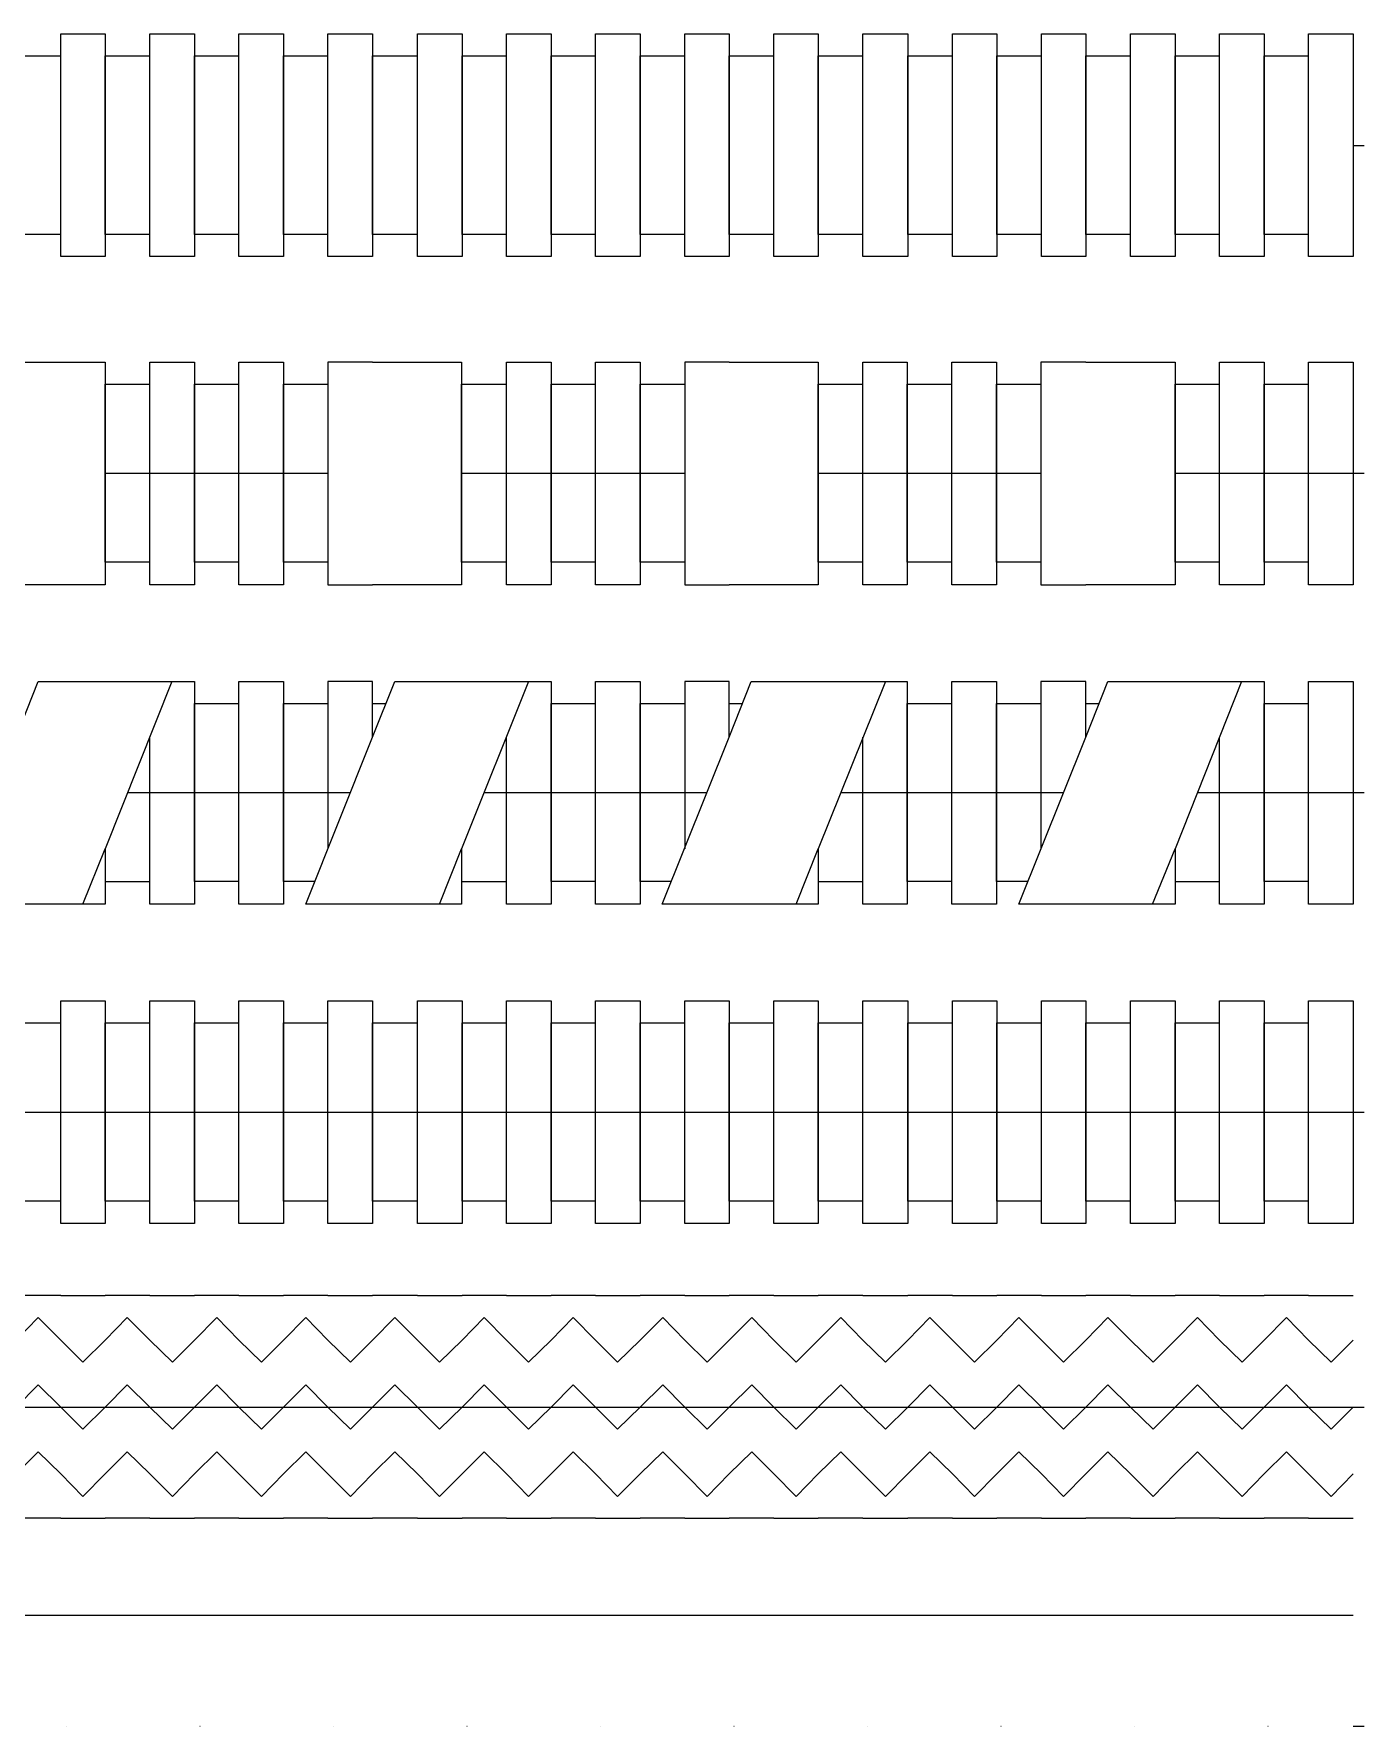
# Model space of a CAD drawing. Header units: inches. Extents: x 47316 to 59086, y 3141 to 11743.
# Drawn here: x 57385.72 to 57415.61, y 7499.19 to 7537.21 of the extents above; entities that cross this region are included whole.
import ezdxf

# ---------------------------------------------------------------- set-up
doc = ezdxf.new("R2010")
doc.units = ezdxf.units.IN
doc.header["$MEASUREMENT"] = 0

msp = doc.modelspace()

# ---------------------------------------------------------------- linework, layer by layer
at = {"color": 0, "lineweight": -3}
for p, q in [((57386.321, 7537.214), (57387.322, 7537.214)), ((57386.321, 7532.211), (57386.321, 7537.214)), ((57387.322, 7537.214), (57387.322, 7532.211)), ((57388.323, 7537.214), (57389.323, 7537.214)), ((57388.323, 7532.211), (57388.323, 7537.214)), ((57389.323, 7537.214), (57389.323, 7532.211)), ((57390.324, 7537.214), (57391.324, 7537.214)), ((57390.324, 7532.211), (57390.324, 7537.214)), ((57391.324, 7537.214), (57391.324, 7532.211)), ((57392.325, 7537.214), (57393.326, 7537.214)), ((57392.325, 7532.211), (57392.325, 7537.214)), ((57393.326, 7537.214), (57393.326, 7532.211)), ((57394.339, 7537.214), (57395.339, 7537.214)), ((57394.339, 7532.211), (57394.339, 7537.214)), ((57395.339, 7537.214), (57395.339, 7532.211)), ((57396.34, 7537.214), (57397.341, 7537.214)), ((57396.34, 7532.211), (57396.34, 7537.214)), ((57397.341, 7537.214), (57397.341, 7532.211)), ((57398.341, 7537.214), (57399.342, 7537.214)), ((57398.341, 7532.211), (57398.341, 7537.214)), ((57399.342, 7537.214), (57399.342, 7532.211)), ((57400.342, 7537.214), (57401.343, 7537.214)), ((57400.342, 7532.211), (57400.342, 7537.214)), ((57401.343, 7537.214), (57401.343, 7532.211)), ((57402.344, 7537.214), (57403.344, 7537.214)), ((57402.344, 7532.211), (57402.344, 7537.214)), ((57403.344, 7537.214), (57403.344, 7532.211)), ((57404.345, 7537.214), (57405.358, 7537.214)), ((57404.345, 7532.211), (57404.345, 7537.214)), ((57405.358, 7537.214), (57405.358, 7532.211)), ((57406.358, 7537.214), (57407.359, 7537.214)), ((57406.358, 7532.211), (57406.358, 7537.214)), ((57407.359, 7537.214), (57407.359, 7532.211)), ((57408.36, 7537.214), (57409.36, 7537.214)), ((57408.36, 7532.211), (57408.36, 7537.214)), ((57409.36, 7537.214), (57409.36, 7532.211)), ((57410.361, 7537.214), (57411.362, 7537.214)), ((57410.361, 7532.211), (57410.361, 7537.214)), ((57411.362, 7537.214), (57411.362, 7532.211)), ((57412.362, 7537.214), (57413.363, 7537.214)), ((57412.362, 7532.211), (57412.362, 7537.214)), ((57413.363, 7537.214), (57413.363, 7532.211)), ((57414.363, 7537.214), (57415.364, 7537.214)), ((57414.363, 7532.211), (57414.363, 7537.214)), ((57415.364, 7537.214), (57415.364, 7532.211)), ((57385.321, 7536.72), (57386.321, 7536.72)), ((57387.322, 7532.705), (57387.322, 7536.72)), ((57387.322, 7536.72), (57388.323, 7536.72)), ((57389.323, 7532.705), (57389.323, 7536.72)), ((57389.323, 7536.72), (57390.324, 7536.72)), ((57391.324, 7532.705), (57391.324, 7536.72)), ((57391.324, 7536.72), (57392.325, 7536.72)), ((57393.326, 7532.705), (57393.326, 7536.72)), ((57393.326, 7536.72), (57394.339, 7536.72)), ((57395.339, 7532.705), (57395.339, 7536.72)), ((57395.339, 7536.72), (57396.34, 7536.72)), ((57397.341, 7532.705), (57397.341, 7536.72)), ((57397.341, 7536.72), (57398.341, 7536.72)), ((57399.342, 7532.705), (57399.342, 7536.72)), ((57399.342, 7536.72), (57400.342, 7536.72)), ((57401.343, 7532.705), (57401.343, 7536.72)), ((57401.343, 7536.72), (57402.344, 7536.72)), ((57403.344, 7532.705), (57403.344, 7536.72)), ((57403.344, 7536.72), (57404.345, 7536.72)), ((57405.358, 7532.705), (57405.358, 7536.72)), ((57405.358, 7536.72), (57406.358, 7536.72)), ((57407.359, 7532.705), (57407.359, 7536.72)), ((57407.359, 7536.72), (57408.36, 7536.72)), ((57409.36, 7532.705), (57409.36, 7536.72)), ((57409.36, 7536.72), (57410.361, 7536.72)), ((57411.362, 7532.705), (57411.362, 7536.72)), ((57411.362, 7536.72), (57412.362, 7536.72)), ((57413.363, 7532.705), (57413.363, 7536.72)), ((57413.363, 7536.72), (57414.363, 7536.72)), ((57415.364, 7534.706), (57415.611, 7534.706)), ((57386.321, 7532.705), (57385.321, 7532.705)), ((57388.323, 7532.705), (57387.322, 7532.705)), ((57390.324, 7532.705), (57389.323, 7532.705)), ((57392.325, 7532.705), (57391.324, 7532.705)), ((57394.339, 7532.705), (57393.326, 7532.705)), ((57396.34, 7532.705), (57395.339, 7532.705)), ((57398.341, 7532.705), (57397.341, 7532.705)), ((57400.342, 7532.705), (57399.342, 7532.705)), ((57402.344, 7532.705), (57401.343, 7532.705)), ((57404.345, 7532.705), (57403.344, 7532.705)), ((57406.358, 7532.705), (57405.358, 7532.705)), ((57408.36, 7532.705), (57407.359, 7532.705)), ((57410.361, 7532.705), (57409.36, 7532.705)), ((57412.362, 7532.705), (57411.362, 7532.705)), ((57414.363, 7532.705), (57413.363, 7532.705)), ((57387.322, 7532.211), (57386.321, 7532.211)), ((57389.323, 7532.211), (57388.323, 7532.211)), ((57391.324, 7532.211), (57390.324, 7532.211)), ((57393.326, 7532.211), (57392.325, 7532.211)), ((57395.339, 7532.211), (57394.339, 7532.211)), ((57397.341, 7532.211), (57396.34, 7532.211)), ((57399.342, 7532.211), (57398.341, 7532.211)), ((57401.343, 7532.211), (57400.342, 7532.211)), ((57403.344, 7532.211), (57402.344, 7532.211)), ((57405.358, 7532.211), (57404.345, 7532.211)), ((57407.359, 7532.211), (57406.358, 7532.211)), ((57409.36, 7532.211), (57408.36, 7532.211)), ((57411.362, 7532.211), (57410.361, 7532.211)), ((57413.363, 7532.211), (57412.362, 7532.211)), ((57415.364, 7532.211), (57414.363, 7532.211)), ((57385.321, 7529.839), (57387.322, 7529.839)), ((57387.322, 7529.839), (57387.322, 7524.836)), ((57388.323, 7529.839), (57389.323, 7529.839)), ((57388.323, 7524.836), (57388.323, 7529.839)), ((57389.323, 7529.839), (57389.323, 7524.836)), ((57390.324, 7529.839), (57391.324, 7529.839)), ((57390.324, 7524.836), (57390.324, 7529.839)), ((57391.324, 7529.839), (57391.324, 7524.836)), ((57393.326, 7529.839), (57392.325, 7529.839)), ((57392.325, 7529.839), (57392.325, 7524.836)), ((57393.326, 7529.839), (57395.327, 7529.839)), ((57395.327, 7529.839), (57395.327, 7524.836)), ((57396.34, 7529.839), (57397.341, 7529.839)), ((57396.34, 7524.836), (57396.34, 7529.839)), ((57397.341, 7529.839), (57397.341, 7524.836)), ((57398.341, 7529.839), (57399.342, 7529.839)), ((57398.341, 7524.836), (57398.341, 7529.839)), ((57399.342, 7529.839), (57399.342, 7524.836)), ((57401.343, 7529.839), (57400.342, 7529.839)), ((57400.342, 7529.839), (57400.342, 7524.836)), ((57401.343, 7529.839), (57403.344, 7529.839)), ((57403.344, 7529.839), (57403.344, 7524.836)), ((57404.345, 7529.839), (57405.345, 7529.839)), ((57404.345, 7524.836), (57404.345, 7529.839)), ((57405.345, 7529.839), (57405.345, 7524.836)), ((57406.346, 7529.839), (57407.347, 7529.839)), ((57406.346, 7524.836), (57406.346, 7529.839)), ((57407.347, 7529.839), (57407.347, 7524.836)), ((57409.36, 7529.839), (57408.347, 7529.839)), ((57408.347, 7529.839), (57408.347, 7524.836)), ((57409.36, 7529.839), (57411.362, 7529.839)), ((57411.362, 7529.839), (57411.362, 7524.836)), ((57412.362, 7529.839), (57413.363, 7529.839)), ((57412.362, 7524.836), (57412.362, 7529.839)), ((57413.363, 7529.839), (57413.363, 7524.836)), ((57414.363, 7529.839), (57415.364, 7529.839)), ((57414.363, 7524.836), (57414.363, 7529.839)), ((57415.364, 7529.839), (57415.364, 7524.836)), ((57387.322, 7525.342), (57387.322, 7529.345)), ((57387.322, 7529.345), (57388.323, 7529.345)), ((57389.323, 7525.342), (57389.323, 7529.345)), ((57389.323, 7529.345), (57390.324, 7529.345)), ((57391.324, 7525.342), (57391.324, 7529.345)), ((57391.324, 7529.345), (57392.325, 7529.345)), ((57395.327, 7525.342), (57395.327, 7529.345)), ((57395.327, 7529.345), (57396.34, 7529.345)), ((57397.341, 7525.342), (57397.341, 7529.345)), ((57397.341, 7529.345), (57398.341, 7529.345)), ((57399.342, 7525.342), (57399.342, 7529.345)), ((57399.342, 7529.345), (57400.342, 7529.345)), ((57403.344, 7525.342), (57403.344, 7529.345)), ((57403.344, 7529.345), (57404.345, 7529.345)), ((57405.345, 7525.342), (57405.345, 7529.345)), ((57405.345, 7529.345), (57406.346, 7529.345)), ((57407.347, 7525.342), (57407.347, 7529.345)), ((57407.347, 7529.345), (57408.347, 7529.345)), ((57411.362, 7525.342), (57411.362, 7529.345)), ((57411.362, 7529.345), (57412.362, 7529.345)), ((57413.363, 7525.342), (57413.363, 7529.345)), ((57413.363, 7529.345), (57414.363, 7529.345)), ((57387.322, 7527.344), (57389.323, 7527.344)), ((57389.323, 7527.344), (57391.324, 7527.344)), ((57391.324, 7527.344), (57392.325, 7527.344)), ((57395.327, 7527.344), (57397.341, 7527.344)), ((57397.341, 7527.344), (57399.342, 7527.344)), ((57399.342, 7527.344), (57400.342, 7527.344)), ((57403.344, 7527.344), (57405.345, 7527.344)), ((57405.345, 7527.344), (57407.347, 7527.344)), ((57407.347, 7527.344), (57408.347, 7527.344)), ((57411.362, 7527.344), (57413.363, 7527.344)), ((57413.363, 7527.344), (57415.364, 7527.344)), ((57415.364, 7527.344), (57415.611, 7527.344)), ((57388.323, 7525.342), (57387.322, 7525.342)), ((57390.324, 7525.342), (57389.323, 7525.342)), ((57392.325, 7525.342), (57391.324, 7525.342)), ((57396.34, 7525.342), (57395.327, 7525.342)), ((57398.341, 7525.342), (57397.341, 7525.342)), ((57400.342, 7525.342), (57399.342, 7525.342)), ((57404.345, 7525.342), (57403.344, 7525.342)), ((57406.346, 7525.342), (57405.345, 7525.342)), ((57408.347, 7525.342), (57407.347, 7525.342)), ((57412.362, 7525.342), (57411.362, 7525.342)), ((57414.363, 7525.342), (57413.363, 7525.342)), ((57387.322, 7524.836), (57385.321, 7524.836)), ((57389.323, 7524.836), (57388.323, 7524.836)), ((57391.324, 7524.836), (57390.324, 7524.836)), ((57392.325, 7524.836), (57393.326, 7524.836)), ((57395.327, 7524.836), (57393.326, 7524.836)), ((57397.341, 7524.836), (57396.34, 7524.836)), ((57399.342, 7524.836), (57398.341, 7524.836)), ((57400.342, 7524.836), (57401.343, 7524.836)), ((57403.344, 7524.836), (57401.343, 7524.836)), ((57405.345, 7524.836), (57404.345, 7524.836)), ((57407.347, 7524.836), (57406.346, 7524.836)), ((57408.347, 7524.836), (57409.36, 7524.836)), ((57411.362, 7524.836), (57409.36, 7524.836)), ((57413.363, 7524.836), (57412.362, 7524.836)), ((57415.364, 7524.836), (57414.363, 7524.836)), ((57385.321, 7521.414), (57385.815, 7522.662)), ((57385.815, 7522.662), (57387.322, 7522.662)), ((57387.322, 7522.662), (57389.323, 7522.662)), ((57388.817, 7522.662), (57387.322, 7518.906)), ((57389.323, 7522.662), (57389.323, 7517.659)), ((57390.324, 7522.662), (57391.324, 7522.662)), ((57390.324, 7517.659), (57390.324, 7522.662)), ((57391.324, 7522.662), (57391.324, 7517.659)), ((57393.326, 7522.662), (57392.325, 7522.662)), ((57392.325, 7522.662), (57392.325, 7518.906)), ((57393.326, 7521.414), (57393.326, 7522.662)), ((57393.326, 7521.414), (57393.832, 7522.662)), ((57393.832, 7522.662), (57395.327, 7522.662)), ((57395.327, 7522.662), (57397.341, 7522.662)), ((57396.834, 7522.662), (57395.327, 7518.906)), ((57397.341, 7522.662), (57397.341, 7517.659)), ((57398.341, 7522.662), (57399.342, 7522.662)), ((57398.341, 7517.659), (57398.341, 7522.662)), ((57399.342, 7522.662), (57399.342, 7517.659)), ((57401.343, 7522.662), (57400.342, 7522.662)), ((57400.342, 7522.662), (57400.342, 7518.906)), ((57401.343, 7521.414), (57401.343, 7522.662)), ((57401.343, 7521.414), (57401.837, 7522.662)), ((57401.837, 7522.662), (57403.344, 7522.662)), ((57403.344, 7522.662), (57405.345, 7522.662)), ((57404.851, 7522.662), (57403.344, 7518.906)), ((57405.345, 7522.662), (57405.345, 7517.659)), ((57406.346, 7522.662), (57407.347, 7522.662)), ((57406.346, 7517.659), (57406.346, 7522.662)), ((57407.347, 7522.662), (57407.347, 7517.659)), ((57409.36, 7522.662), (57408.347, 7522.662)), ((57408.347, 7522.662), (57408.347, 7518.906)), ((57409.36, 7521.414), (57409.36, 7522.662)), ((57409.36, 7521.414), (57409.854, 7522.662)), ((57409.854, 7522.662), (57411.362, 7522.662)), ((57411.362, 7522.662), (57413.363, 7522.662)), ((57412.856, 7522.662), (57411.362, 7518.906)), ((57413.363, 7522.662), (57413.363, 7517.659)), ((57414.363, 7522.662), (57415.364, 7522.662)), ((57414.363, 7517.659), (57414.363, 7522.662)), ((57415.364, 7522.662), (57415.364, 7517.659)), ((57389.323, 7518.165), (57389.323, 7522.168)), ((57389.323, 7522.168), (57390.324, 7522.168)), ((57391.324, 7518.165), (57391.324, 7522.168)), ((57391.324, 7522.168), (57392.325, 7522.168)), ((57393.326, 7522.168), (57393.635, 7522.168)), ((57397.341, 7518.165), (57397.341, 7522.168)), ((57397.341, 7522.168), (57398.341, 7522.168)), ((57399.342, 7518.165), (57399.342, 7522.168)), ((57399.342, 7522.168), (57400.342, 7522.168)), ((57401.343, 7522.168), (57401.639, 7522.168)), ((57405.345, 7518.165), (57405.345, 7522.168)), ((57405.345, 7522.168), (57406.346, 7522.168)), ((57407.347, 7518.165), (57407.347, 7522.168)), ((57407.347, 7522.168), (57408.347, 7522.168)), ((57409.36, 7522.168), (57409.657, 7522.168)), ((57413.363, 7518.165), (57413.363, 7522.168)), ((57413.363, 7522.168), (57414.363, 7522.168)), ((57388.323, 7517.659), (57388.323, 7521.414)), ((57391.831, 7517.659), (57393.326, 7521.414)), ((57396.34, 7517.659), (57396.34, 7521.414)), ((57399.836, 7517.659), (57401.343, 7521.414)), ((57404.345, 7517.659), (57404.345, 7521.414)), ((57407.853, 7517.659), (57409.36, 7521.414)), ((57412.362, 7517.659), (57412.362, 7521.414)), ((57387.816, 7520.166), (57389.323, 7520.166)), ((57389.323, 7520.166), (57391.324, 7520.166)), ((57391.324, 7520.166), (57392.832, 7520.166)), ((57395.833, 7520.166), (57397.341, 7520.166)), ((57397.341, 7520.166), (57399.342, 7520.166)), ((57399.342, 7520.166), (57400.837, 7520.166)), ((57403.851, 7520.166), (57405.345, 7520.166)), ((57405.345, 7520.166), (57407.347, 7520.166)), ((57407.347, 7520.166), (57408.854, 7520.166)), ((57411.856, 7520.166), (57413.363, 7520.166)), ((57413.363, 7520.166), (57415.364, 7520.166)), ((57415.364, 7520.166), (57415.611, 7520.166)), ((57386.816, 7517.659), (57387.322, 7518.906)), ((57387.322, 7518.906), (57387.322, 7517.659)), ((57394.833, 7517.659), (57395.327, 7518.906)), ((57395.327, 7518.906), (57395.327, 7517.659)), ((57402.85, 7517.659), (57403.344, 7518.906)), ((57403.344, 7518.906), (57403.344, 7517.659)), ((57410.855, 7517.659), (57411.362, 7518.906)), ((57411.362, 7518.906), (57411.362, 7517.659)), ((57387.322, 7518.165), (57388.323, 7518.165)), ((57390.324, 7518.165), (57389.323, 7518.165)), ((57392.029, 7518.165), (57391.324, 7518.165)), ((57395.327, 7518.165), (57396.34, 7518.165)), ((57398.341, 7518.165), (57397.341, 7518.165)), ((57400.046, 7518.165), (57399.342, 7518.165)), ((57403.344, 7518.165), (57404.345, 7518.165)), ((57406.346, 7518.165), (57405.345, 7518.165)), ((57408.051, 7518.165), (57407.347, 7518.165)), ((57411.362, 7518.165), (57412.362, 7518.165)), ((57414.363, 7518.165), (57413.363, 7518.165)), ((57387.322, 7517.659), (57385.321, 7517.659)), ((57389.323, 7517.659), (57388.323, 7517.659)), ((57391.324, 7517.659), (57390.324, 7517.659)), ((57393.326, 7517.659), (57391.831, 7517.659)), ((57395.327, 7517.659), (57393.326, 7517.659)), ((57397.341, 7517.659), (57396.34, 7517.659)), ((57399.342, 7517.659), (57398.341, 7517.659)), ((57401.343, 7517.659), (57399.836, 7517.659)), ((57403.344, 7517.659), (57401.343, 7517.659)), ((57405.345, 7517.659), (57404.345, 7517.659)), ((57407.347, 7517.659), (57406.346, 7517.659)), ((57409.36, 7517.659), (57407.853, 7517.659)), ((57411.362, 7517.659), (57409.36, 7517.659)), ((57413.363, 7517.659), (57412.362, 7517.659)), ((57415.364, 7517.659), (57414.363, 7517.659)), ((57386.321, 7515.484), (57387.322, 7515.484)), ((57386.321, 7510.481), (57386.321, 7515.484)), ((57387.322, 7515.484), (57387.322, 7510.481)), ((57388.323, 7515.484), (57389.323, 7515.484)), ((57388.323, 7510.481), (57388.323, 7515.484)), ((57389.323, 7515.484), (57389.323, 7510.481)), ((57390.324, 7515.484), (57391.324, 7515.484)), ((57390.324, 7510.481), (57390.324, 7515.484)), ((57391.324, 7515.484), (57391.324, 7510.481)), ((57392.325, 7515.484), (57393.326, 7515.484)), ((57392.325, 7510.481), (57392.325, 7515.484)), ((57393.326, 7515.484), (57393.326, 7510.481)), ((57394.339, 7515.484), (57395.339, 7515.484)), ((57394.339, 7510.481), (57394.339, 7515.484)), ((57395.339, 7515.484), (57395.339, 7510.481)), ((57396.34, 7515.484), (57397.341, 7515.484)), ((57396.34, 7510.481), (57396.34, 7515.484)), ((57397.341, 7515.484), (57397.341, 7510.481)), ((57398.341, 7515.484), (57399.342, 7515.484)), ((57398.341, 7510.481), (57398.341, 7515.484)), ((57399.342, 7515.484), (57399.342, 7510.481)), ((57400.342, 7515.484), (57401.343, 7515.484)), ((57400.342, 7510.481), (57400.342, 7515.484)), ((57401.343, 7515.484), (57401.343, 7510.481)), ((57402.344, 7515.484), (57403.344, 7515.484)), ((57402.344, 7510.481), (57402.344, 7515.484)), ((57403.344, 7515.484), (57403.344, 7510.481)), ((57404.345, 7515.484), (57405.358, 7515.484)), ((57404.345, 7510.481), (57404.345, 7515.484)), ((57405.358, 7515.484), (57405.358, 7510.481)), ((57406.358, 7515.484), (57407.359, 7515.484)), ((57406.358, 7510.481), (57406.358, 7515.484)), ((57407.359, 7515.484), (57407.359, 7510.481)), ((57408.36, 7515.484), (57409.36, 7515.484)), ((57408.36, 7510.481), (57408.36, 7515.484)), ((57409.36, 7515.484), (57409.36, 7510.481)), ((57410.361, 7515.484), (57411.362, 7515.484)), ((57410.361, 7510.481), (57410.361, 7515.484)), ((57411.362, 7515.484), (57411.362, 7510.481)), ((57412.362, 7515.484), (57413.363, 7515.484)), ((57412.362, 7510.481), (57412.362, 7515.484)), ((57413.363, 7515.484), (57413.363, 7510.481)), ((57414.363, 7515.484), (57415.364, 7515.484)), ((57414.363, 7510.481), (57414.363, 7515.484)), ((57415.364, 7515.484), (57415.364, 7510.481)), ((57385.321, 7514.99), (57386.321, 7514.99)), ((57387.322, 7510.988), (57387.322, 7514.99)), ((57387.322, 7514.99), (57388.323, 7514.99)), ((57389.323, 7510.988), (57389.323, 7514.99)), ((57389.323, 7514.99), (57390.324, 7514.99)), ((57391.324, 7510.988), (57391.324, 7514.99)), ((57391.324, 7514.99), (57392.325, 7514.99)), ((57393.326, 7510.988), (57393.326, 7514.99)), ((57393.326, 7514.99), (57394.339, 7514.99)), ((57395.339, 7510.988), (57395.339, 7514.99)), ((57395.339, 7514.99), (57396.34, 7514.99)), ((57397.341, 7510.988), (57397.341, 7514.99)), ((57397.341, 7514.99), (57398.341, 7514.99)), ((57399.342, 7510.988), (57399.342, 7514.99)), ((57399.342, 7514.99), (57400.342, 7514.99)), ((57401.343, 7510.988), (57401.343, 7514.99)), ((57401.343, 7514.99), (57402.344, 7514.99)), ((57403.344, 7510.988), (57403.344, 7514.99)), ((57403.344, 7514.99), (57404.345, 7514.99)), ((57405.358, 7510.988), (57405.358, 7514.99)), ((57405.358, 7514.99), (57406.358, 7514.99)), ((57407.359, 7510.988), (57407.359, 7514.99)), ((57407.359, 7514.99), (57408.36, 7514.99)), ((57409.36, 7510.988), (57409.36, 7514.99)), ((57409.36, 7514.99), (57410.361, 7514.99)), ((57411.362, 7510.988), (57411.362, 7514.99)), ((57411.362, 7514.99), (57412.362, 7514.99)), ((57413.363, 7510.988), (57413.363, 7514.99)), ((57413.363, 7514.99), (57414.363, 7514.99)), ((57385.321, 7512.989), (57387.322, 7512.989)), ((57387.322, 7512.989), (57389.323, 7512.989)), ((57389.323, 7512.989), (57391.324, 7512.989)), ((57391.324, 7512.989), (57393.326, 7512.989)), ((57393.326, 7512.989), (57395.339, 7512.989)), ((57395.339, 7512.989), (57397.341, 7512.989)), ((57397.341, 7512.989), (57399.342, 7512.989)), ((57399.342, 7512.989), (57401.343, 7512.989)), ((57401.343, 7512.989), (57403.344, 7512.989)), ((57403.344, 7512.989), (57405.358, 7512.989)), ((57405.358, 7512.989), (57407.359, 7512.989)), ((57407.359, 7512.989), (57409.36, 7512.989)), ((57409.36, 7512.989), (57411.362, 7512.989)), ((57411.362, 7512.989), (57413.363, 7512.989)), ((57413.363, 7512.989), (57415.364, 7512.989)), ((57415.364, 7512.989), (57415.611, 7512.989)), ((57386.321, 7510.988), (57385.321, 7510.988)), ((57388.323, 7510.988), (57387.322, 7510.988)), ((57390.324, 7510.988), (57389.323, 7510.988)), ((57392.325, 7510.988), (57391.324, 7510.988)), ((57394.339, 7510.988), (57393.326, 7510.988)), ((57396.34, 7510.988), (57395.339, 7510.988)), ((57398.341, 7510.988), (57397.341, 7510.988)), ((57400.342, 7510.988), (57399.342, 7510.988)), ((57402.344, 7510.988), (57401.343, 7510.988)), ((57404.345, 7510.988), (57403.344, 7510.988)), ((57406.358, 7510.988), (57405.358, 7510.988)), ((57408.36, 7510.988), (57407.359, 7510.988)), ((57410.361, 7510.988), (57409.36, 7510.988)), ((57412.362, 7510.988), (57411.362, 7510.988)), ((57414.363, 7510.988), (57413.363, 7510.988)), ((57387.322, 7510.481), (57386.321, 7510.481)), ((57389.323, 7510.481), (57388.323, 7510.481)), ((57391.324, 7510.481), (57390.324, 7510.481)), ((57393.326, 7510.481), (57392.325, 7510.481)), ((57395.339, 7510.481), (57394.339, 7510.481)), ((57397.341, 7510.481), (57396.34, 7510.481)), ((57399.342, 7510.481), (57398.341, 7510.481)), ((57401.343, 7510.481), (57400.342, 7510.481)), ((57403.344, 7510.481), (57402.344, 7510.481)), ((57405.358, 7510.481), (57404.345, 7510.481)), ((57407.359, 7510.481), (57406.358, 7510.481)), ((57409.36, 7510.481), (57408.36, 7510.481)), ((57411.362, 7510.481), (57410.361, 7510.481)), ((57413.363, 7510.481), (57412.362, 7510.481)), ((57415.364, 7510.481), (57414.363, 7510.481)), ((57386.321, 7508.863), (57385.321, 7508.863)), ((57386.321, 7508.863), (57387.322, 7508.863)), ((57388.323, 7508.863), (57387.322, 7508.863)), ((57388.323, 7508.863), (57389.323, 7508.863)), ((57390.324, 7508.863), (57389.323, 7508.863)), ((57390.324, 7508.863), (57391.324, 7508.863)), ((57392.325, 7508.863), (57391.324, 7508.863)), ((57392.325, 7508.863), (57393.326, 7508.863)), ((57394.339, 7508.863), (57393.326, 7508.863)), ((57394.339, 7508.863), (57395.339, 7508.863)), ((57396.34, 7508.863), (57395.339, 7508.863)), ((57396.34, 7508.863), (57397.341, 7508.863)), ((57398.341, 7508.863), (57397.341, 7508.863)), ((57398.341, 7508.863), (57399.342, 7508.863)), ((57400.342, 7508.863), (57399.342, 7508.863)), ((57400.342, 7508.863), (57401.343, 7508.863)), ((57402.344, 7508.863), (57401.343, 7508.863)), ((57402.344, 7508.863), (57403.344, 7508.863)), ((57404.345, 7508.863), (57403.344, 7508.863)), ((57404.345, 7508.863), (57405.358, 7508.863)), ((57406.358, 7508.863), (57405.358, 7508.863)), ((57406.358, 7508.863), (57407.359, 7508.863)), ((57408.36, 7508.863), (57407.359, 7508.863)), ((57408.36, 7508.863), (57409.36, 7508.863)), ((57410.361, 7508.863), (57409.36, 7508.863)), ((57410.361, 7508.863), (57411.362, 7508.863)), ((57412.362, 7508.863), (57411.362, 7508.863)), ((57412.362, 7508.863), (57413.363, 7508.863)), ((57414.363, 7508.863), (57413.363, 7508.863)), ((57414.363, 7508.863), (57415.364, 7508.863)), ((57385.321, 7507.863), (57385.815, 7508.369)), ((57385.815, 7508.369), (57386.321, 7507.863)), ((57387.322, 7507.863), (57387.816, 7508.369)), ((57387.816, 7508.369), (57388.323, 7507.863)), ((57389.323, 7507.863), (57389.83, 7508.369)), ((57389.83, 7508.369), (57390.324, 7507.863)), ((57391.324, 7507.863), (57391.831, 7508.369)), ((57391.831, 7508.369), (57392.325, 7507.863)), ((57393.326, 7507.863), (57393.832, 7508.369)), ((57393.832, 7508.369), (57394.339, 7507.863)), ((57395.339, 7507.863), (57395.833, 7508.369)), ((57395.833, 7508.369), (57396.34, 7507.863)), ((57397.341, 7507.863), (57397.835, 7508.369)), ((57397.835, 7508.369), (57398.341, 7507.863)), ((57399.342, 7507.863), (57399.848, 7508.369)), ((57399.848, 7508.369), (57400.342, 7507.863)), ((57401.343, 7507.863), (57401.849, 7508.369)), ((57401.849, 7508.369), (57402.344, 7507.863)), ((57403.344, 7507.863), (57403.851, 7508.369)), ((57403.851, 7508.369), (57404.345, 7507.863)), ((57405.358, 7507.863), (57405.852, 7508.369)), ((57405.852, 7508.369), (57406.358, 7507.863)), ((57407.359, 7507.863), (57407.853, 7508.369)), ((57407.853, 7508.369), (57408.36, 7507.863)), ((57409.36, 7507.863), (57409.854, 7508.369)), ((57409.854, 7508.369), (57410.361, 7507.863)), ((57411.362, 7507.863), (57411.868, 7508.369)), ((57411.868, 7508.369), (57412.362, 7507.863)), ((57413.363, 7507.863), (57413.869, 7508.369)), ((57413.869, 7508.369), (57414.363, 7507.863)), ((57386.816, 7507.368), (57386.321, 7507.863)), ((57387.322, 7507.863), (57386.816, 7507.368)), ((57388.829, 7507.368), (57388.323, 7507.863)), ((57389.323, 7507.863), (57388.829, 7507.368)), ((57390.83, 7507.368), (57390.324, 7507.863)), ((57391.324, 7507.863), (57390.83, 7507.368)), ((57392.832, 7507.368), (57392.325, 7507.863)), ((57393.326, 7507.863), (57392.832, 7507.368)), ((57394.833, 7507.368), (57394.339, 7507.863)), ((57395.339, 7507.863), (57394.833, 7507.368)), ((57396.834, 7507.368), (57396.34, 7507.863)), ((57397.341, 7507.863), (57396.834, 7507.368)), ((57398.835, 7507.368), (57398.341, 7507.863)), ((57399.342, 7507.863), (57398.835, 7507.368)), ((57400.849, 7507.368), (57400.342, 7507.863)), ((57401.343, 7507.863), (57400.849, 7507.368)), ((57402.85, 7507.368), (57402.344, 7507.863)), ((57403.344, 7507.863), (57402.85, 7507.368)), ((57404.851, 7507.368), (57404.345, 7507.863)), ((57405.358, 7507.863), (57404.851, 7507.368)), ((57406.853, 7507.368), (57406.358, 7507.863)), ((57407.359, 7507.863), (57406.853, 7507.368)), ((57408.854, 7507.368), (57408.36, 7507.863)), ((57409.36, 7507.863), (57408.854, 7507.368)), ((57410.867, 7507.368), (57410.361, 7507.863)), ((57411.362, 7507.863), (57410.867, 7507.368)), ((57412.869, 7507.368), (57412.362, 7507.863)), ((57413.363, 7507.863), (57412.869, 7507.368)), ((57414.87, 7507.368), (57414.363, 7507.863)), ((57415.364, 7507.863), (57414.87, 7507.368)), ((57385.321, 7506.355), (57385.815, 7506.862)), ((57385.815, 7506.862), (57386.321, 7506.355)), ((57387.322, 7506.355), (57387.816, 7506.862)), ((57387.816, 7506.862), (57388.323, 7506.355)), ((57389.323, 7506.355), (57389.83, 7506.862)), ((57389.83, 7506.862), (57390.324, 7506.355)), ((57391.324, 7506.355), (57391.831, 7506.862)), ((57391.831, 7506.862), (57392.325, 7506.355)), ((57393.326, 7506.355), (57393.832, 7506.862)), ((57393.832, 7506.862), (57394.339, 7506.355)), ((57395.339, 7506.355), (57395.833, 7506.862)), ((57395.833, 7506.862), (57396.34, 7506.355)), ((57397.341, 7506.355), (57397.835, 7506.862)), ((57397.835, 7506.862), (57398.341, 7506.355)), ((57399.342, 7506.355), (57399.848, 7506.862)), ((57399.848, 7506.862), (57400.342, 7506.355)), ((57401.343, 7506.355), (57401.849, 7506.862)), ((57401.849, 7506.862), (57402.344, 7506.355)), ((57403.344, 7506.355), (57403.851, 7506.862)), ((57403.851, 7506.862), (57404.345, 7506.355)), ((57405.358, 7506.355), (57405.852, 7506.862)), ((57405.852, 7506.862), (57406.358, 7506.355)), ((57407.359, 7506.355), (57407.853, 7506.862)), ((57407.853, 7506.862), (57408.36, 7506.355)), ((57409.36, 7506.355), (57409.854, 7506.862)), ((57409.854, 7506.862), (57410.361, 7506.355)), ((57411.362, 7506.355), (57411.868, 7506.862)), ((57411.868, 7506.862), (57412.362, 7506.355)), ((57413.363, 7506.355), (57413.869, 7506.862)), ((57413.869, 7506.862), (57414.363, 7506.355)), ((57385.321, 7506.355), (57386.321, 7506.355)), ((57386.321, 7506.355), (57386.816, 7505.861)), ((57386.321, 7506.355), (57387.322, 7506.355)), ((57386.816, 7505.861), (57387.322, 7506.355)), ((57387.322, 7506.355), (57388.323, 7506.355)), ((57388.323, 7506.355), (57388.829, 7505.861)), ((57388.323, 7506.355), (57389.323, 7506.355)), ((57388.829, 7505.861), (57389.323, 7506.355)), ((57389.323, 7506.355), (57390.324, 7506.355)), ((57390.324, 7506.355), (57390.83, 7505.861)), ((57390.324, 7506.355), (57391.324, 7506.355)), ((57390.83, 7505.861), (57391.324, 7506.355)), ((57391.324, 7506.355), (57392.325, 7506.355)), ((57392.325, 7506.355), (57392.832, 7505.861)), ((57392.325, 7506.355), (57393.326, 7506.355)), ((57392.832, 7505.861), (57393.326, 7506.355)), ((57393.326, 7506.355), (57394.339, 7506.355)), ((57394.339, 7506.355), (57394.833, 7505.861)), ((57394.339, 7506.355), (57395.339, 7506.355)), ((57394.833, 7505.861), (57395.339, 7506.355)), ((57395.339, 7506.355), (57396.34, 7506.355)), ((57396.34, 7506.355), (57396.834, 7505.861)), ((57396.34, 7506.355), (57397.341, 7506.355)), ((57396.834, 7505.861), (57397.341, 7506.355)), ((57397.341, 7506.355), (57398.341, 7506.355)), ((57398.341, 7506.355), (57398.835, 7505.861)), ((57398.341, 7506.355), (57399.342, 7506.355)), ((57398.835, 7505.861), (57399.342, 7506.355)), ((57399.342, 7506.355), (57400.342, 7506.355)), ((57400.342, 7506.355), (57400.849, 7505.861)), ((57400.342, 7506.355), (57401.343, 7506.355)), ((57400.849, 7505.861), (57401.343, 7506.355)), ((57401.343, 7506.355), (57402.344, 7506.355)), ((57402.344, 7506.355), (57402.85, 7505.861)), ((57402.344, 7506.355), (57403.344, 7506.355)), ((57402.85, 7505.861), (57403.344, 7506.355)), ((57403.344, 7506.355), (57404.345, 7506.355)), ((57404.345, 7506.355), (57404.851, 7505.861)), ((57404.345, 7506.355), (57405.358, 7506.355)), ((57404.851, 7505.861), (57405.358, 7506.355)), ((57405.358, 7506.355), (57406.358, 7506.355)), ((57406.358, 7506.355), (57406.853, 7505.861)), ((57406.358, 7506.355), (57407.359, 7506.355)), ((57406.853, 7505.861), (57407.359, 7506.355)), ((57407.359, 7506.355), (57408.36, 7506.355)), ((57408.36, 7506.355), (57408.854, 7505.861)), ((57408.36, 7506.355), (57409.36, 7506.355)), ((57408.854, 7505.861), (57409.36, 7506.355)), ((57409.36, 7506.355), (57410.361, 7506.355)), ((57410.361, 7506.355), (57410.867, 7505.861)), ((57410.361, 7506.355), (57411.362, 7506.355)), ((57410.867, 7505.861), (57411.362, 7506.355)), ((57411.362, 7506.355), (57412.362, 7506.355)), ((57412.362, 7506.355), (57412.869, 7505.861)), ((57412.362, 7506.355), (57413.363, 7506.355)), ((57412.869, 7505.861), (57413.363, 7506.355)), ((57413.363, 7506.355), (57414.363, 7506.355)), ((57414.363, 7506.355), (57414.87, 7505.861)), ((57414.363, 7506.355), (57415.364, 7506.355)), ((57414.87, 7505.861), (57415.364, 7506.355)), ((57415.364, 7506.355), (57415.611, 7506.355)), ((57385.321, 7504.861), (57385.815, 7505.355)), ((57385.815, 7505.355), (57386.321, 7504.861)), ((57387.322, 7504.861), (57387.816, 7505.355)), ((57387.816, 7505.355), (57388.323, 7504.861)), ((57389.323, 7504.861), (57389.83, 7505.355)), ((57389.83, 7505.355), (57390.324, 7504.861)), ((57391.324, 7504.861), (57391.831, 7505.355)), ((57391.831, 7505.355), (57392.325, 7504.861)), ((57393.326, 7504.861), (57393.832, 7505.355)), ((57393.832, 7505.355), (57394.339, 7504.861)), ((57395.339, 7504.861), (57395.833, 7505.355)), ((57395.833, 7505.355), (57396.34, 7504.861)), ((57397.341, 7504.861), (57397.835, 7505.355)), ((57397.835, 7505.355), (57398.341, 7504.861)), ((57399.342, 7504.861), (57399.848, 7505.355)), ((57399.848, 7505.355), (57400.342, 7504.861)), ((57401.343, 7504.861), (57401.849, 7505.355)), ((57401.849, 7505.355), (57402.344, 7504.861)), ((57403.344, 7504.861), (57403.851, 7505.355)), ((57403.851, 7505.355), (57404.345, 7504.861)), ((57405.358, 7504.861), (57405.852, 7505.355)), ((57405.852, 7505.355), (57406.358, 7504.861)), ((57407.359, 7504.861), (57407.853, 7505.355)), ((57407.853, 7505.355), (57408.36, 7504.861)), ((57409.36, 7504.861), (57409.854, 7505.355)), ((57409.854, 7505.355), (57410.361, 7504.861)), ((57411.362, 7504.861), (57411.868, 7505.355)), ((57411.868, 7505.355), (57412.362, 7504.861)), ((57413.363, 7504.861), (57413.869, 7505.355)), ((57413.869, 7505.355), (57414.363, 7504.861)), ((57386.816, 7504.354), (57386.321, 7504.861)), ((57387.322, 7504.861), (57386.816, 7504.354)), ((57388.829, 7504.354), (57388.323, 7504.861)), ((57389.323, 7504.861), (57388.829, 7504.354)), ((57390.83, 7504.354), (57390.324, 7504.861)), ((57391.324, 7504.861), (57390.83, 7504.354)), ((57392.832, 7504.354), (57392.325, 7504.861)), ((57393.326, 7504.861), (57392.832, 7504.354)), ((57394.833, 7504.354), (57394.339, 7504.861)), ((57395.339, 7504.861), (57394.833, 7504.354)), ((57396.834, 7504.354), (57396.34, 7504.861)), ((57397.341, 7504.861), (57396.834, 7504.354)), ((57398.835, 7504.354), (57398.341, 7504.861)), ((57399.342, 7504.861), (57398.835, 7504.354)), ((57400.849, 7504.354), (57400.342, 7504.861)), ((57401.343, 7504.861), (57400.849, 7504.354)), ((57402.85, 7504.354), (57402.344, 7504.861)), ((57403.344, 7504.861), (57402.85, 7504.354)), ((57404.851, 7504.354), (57404.345, 7504.861)), ((57405.358, 7504.861), (57404.851, 7504.354)), ((57406.853, 7504.354), (57406.358, 7504.861)), ((57407.359, 7504.861), (57406.853, 7504.354)), ((57408.854, 7504.354), (57408.36, 7504.861)), ((57409.36, 7504.861), (57408.854, 7504.354)), ((57410.867, 7504.354), (57410.361, 7504.861)), ((57411.362, 7504.861), (57410.867, 7504.354)), ((57412.869, 7504.354), (57412.362, 7504.861)), ((57413.363, 7504.861), (57412.869, 7504.354)), ((57414.87, 7504.354), (57414.363, 7504.861)), ((57415.364, 7504.861), (57414.87, 7504.354)), ((57386.321, 7503.86), (57385.321, 7503.86)), ((57386.321, 7503.86), (57387.322, 7503.86)), ((57388.323, 7503.86), (57387.322, 7503.86)), ((57388.323, 7503.86), (57389.323, 7503.86)), ((57390.324, 7503.86), (57389.323, 7503.86)), ((57390.324, 7503.86), (57391.324, 7503.86)), ((57392.325, 7503.86), (57391.324, 7503.86)), ((57392.325, 7503.86), (57393.326, 7503.86)), ((57394.339, 7503.86), (57393.326, 7503.86)), ((57394.339, 7503.86), (57395.339, 7503.86)), ((57396.34, 7503.86), (57395.339, 7503.86)), ((57396.34, 7503.86), (57397.341, 7503.86)), ((57398.341, 7503.86), (57397.341, 7503.86)), ((57398.341, 7503.86), (57399.342, 7503.86)), ((57400.342, 7503.86), (57399.342, 7503.86)), ((57400.342, 7503.86), (57401.343, 7503.86)), ((57402.344, 7503.86), (57401.343, 7503.86)), ((57402.344, 7503.86), (57403.344, 7503.86)), ((57404.345, 7503.86), (57403.344, 7503.86)), ((57404.345, 7503.86), (57405.358, 7503.86)), ((57406.358, 7503.86), (57405.358, 7503.86)), ((57406.358, 7503.86), (57407.359, 7503.86)), ((57408.36, 7503.86), (57407.359, 7503.86)), ((57408.36, 7503.86), (57409.36, 7503.86)), ((57410.361, 7503.86), (57409.36, 7503.86)), ((57410.361, 7503.86), (57411.362, 7503.86)), ((57412.362, 7503.86), (57411.362, 7503.86)), ((57412.362, 7503.86), (57413.363, 7503.86)), ((57414.363, 7503.86), (57413.363, 7503.86)), ((57414.363, 7503.86), (57415.364, 7503.86)), ((57385.321, 7501.686), (57387.322, 7501.686)), ((57387.322, 7501.686), (57389.323, 7501.686)), ((57389.323, 7501.686), (57391.324, 7501.686)), ((57391.324, 7501.686), (57393.326, 7501.686)), ((57393.326, 7501.686), (57395.339, 7501.686)), ((57395.339, 7501.686), (57397.341, 7501.686)), ((57397.341, 7501.686), (57399.342, 7501.686)), ((57399.342, 7501.686), (57401.343, 7501.686)), ((57401.343, 7501.686), (57403.344, 7501.686)), ((57403.344, 7501.686), (57405.358, 7501.686)), ((57405.358, 7501.686), (57407.359, 7501.686)), ((57407.359, 7501.686), (57409.36, 7501.686)), ((57409.36, 7501.686), (57411.362, 7501.686)), ((57411.362, 7501.686), (57413.363, 7501.686)), ((57413.363, 7501.686), (57415.364, 7501.686)), ((57386.448, 7499.191), (57386.452, 7499.191)), ((57389.448, 7499.191), (57389.452, 7499.191)), ((57392.448, 7499.191), (57392.452, 7499.191)), ((57395.448, 7499.191), (57395.452, 7499.191)), ((57398.448, 7499.191), (57398.452, 7499.191)), ((57401.448, 7499.191), (57401.452, 7499.191)), ((57404.448, 7499.191), (57404.452, 7499.191)), ((57407.448, 7499.191), (57407.452, 7499.191)), ((57410.448, 7499.191), (57410.452, 7499.191)), ((57413.448, 7499.191), (57413.452, 7499.191)), ((57415.364, 7499.191), (57415.611, 7499.191))]:
    msp.add_line(p, q, dxfattribs=at)

doc.saveas('drawing.dxf')
